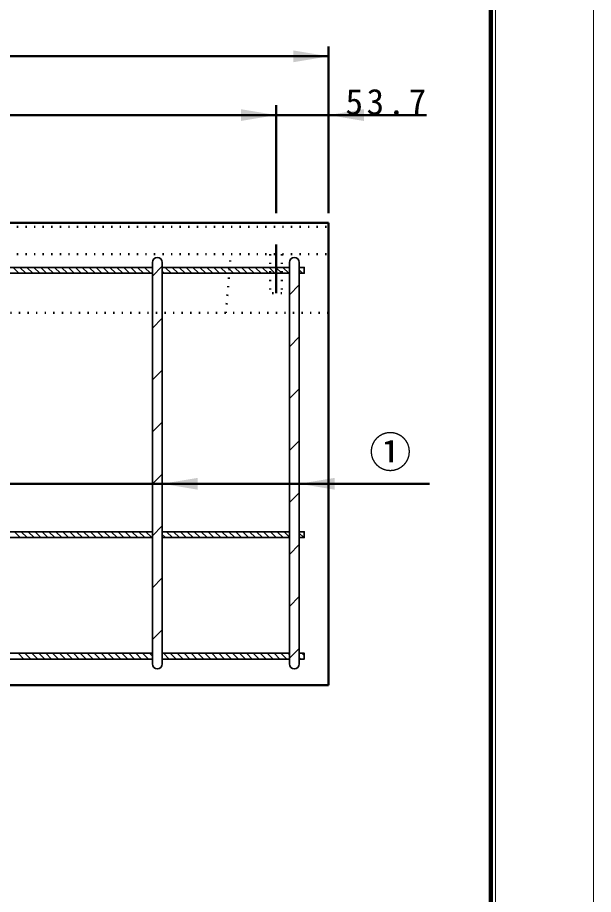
# Model space of a CAD drawing. Units: millimetres, scale not verified. Extents: x -2102 to 2102, y -1485 to 1485.
# Drawn here: x 1514 to 2102, y -590 to 306 of the extents above; entities that cross this region are included whole.
import ezdxf
from ezdxf.enums import TextEntityAlignment as Align

# ---------------------------------------------------------------- set-up
doc = ezdxf.new("R2010")
doc.units = ezdxf.units.MM
doc.header["$LTSCALE"] = 5
doc.linetypes.add('DOTTED', pattern=[1.75, 0.25, -1.5])
doc.linetypes.add('LONG_DASHED_DOTTED', pattern=[15.25, 12, -1.5, 0.25, -1.5])
doc.layers.add('0-0_V-nasSTD', color=7, linetype='Continuous', lineweight=35)
doc.layers.add('0-1_0', color=7, linetype='Continuous', lineweight=50)
doc.styles.add('ＭＳ ゴシック', font='')
doc.styles.get('ＭＳ ゴシック').set_extended_font_data('MS Gothic')

msp = doc.modelspace()

# ---------------------------------------------------------------- linework, layer by layer
at = {"layer": '0-0_V-nasSTD'}
for p, q in [((1651.85, -354.12), (1651.85, 55.88)), ((1661.85, 55.88), (1661.85, -354.12)), ((1791.85, -354.12), (1791.85, 55.88)), ((1801.85, 55.88), (1801.85, -354.12)), ((1446.85, 50.88), (1651.85, 50.88)), ((1446.85, 44.88), (1651.85, 44.88)), ((1509.357, 50.88), (1515.357, 44.88)), ((1516.428, 50.88), (1522.428, 44.88)), ((1523.499, 50.88), (1529.499, 44.88)), ((1530.57, 50.88), (1536.57, 44.88)), ((1537.641, 50.88), (1543.641, 44.88)), ((1544.712, 50.88), (1550.712, 44.88)), ((1551.783, 50.88), (1557.783, 44.88)), ((1558.854, 50.88), (1564.854, 44.88)), ((1565.925, 50.88), (1571.925, 44.88)), ((1572.997, 50.88), (1578.997, 44.88)), ((1580.068, 50.88), (1586.068, 44.88)), ((1587.139, 50.88), (1593.139, 44.88)), ((1594.21, 50.88), (1600.21, 44.88)), ((1601.281, 50.88), (1607.281, 44.88)), ((1608.352, 50.88), (1614.352, 44.88)), ((1615.423, 50.88), (1621.423, 44.88)), ((1622.494, 50.88), (1628.494, 44.88)), ((1629.565, 50.88), (1635.565, 44.88)), ((1636.636, 50.88), (1642.636, 44.88)), ((1643.707, 50.88), (1649.707, 44.88)), ((1650.778, 50.88), (1651.85, 49.808)), ((1651.85, 41.964), (1661.85, 51.964)), ((1661.85, 50.88), (1791.85, 50.88)), ((1661.85, 46.879), (1663.849, 44.88)), ((1661.85, 44.88), (1791.85, 44.88)), ((1664.92, 50.88), (1670.92, 44.88)), ((1671.991, 50.88), (1677.991, 44.88)), ((1679.063, 50.88), (1685.063, 44.88)), ((1686.134, 50.88), (1692.134, 44.88)), ((1693.205, 50.88), (1699.205, 44.88)), ((1700.276, 50.88), (1706.276, 44.88)), ((1707.347, 50.88), (1713.347, 44.88)), ((1714.418, 50.88), (1720.418, 44.88)), ((1721.489, 50.88), (1727.489, 44.88)), ((1728.56, 50.88), (1734.56, 44.88)), ((1735.631, 50.88), (1741.631, 44.88)), ((1742.702, 50.88), (1748.702, 44.88)), ((1749.773, 50.88), (1755.773, 44.88)), ((1756.844, 50.88), (1762.844, 44.88)), ((1763.915, 50.88), (1769.915, 44.88)), ((1770.986, 50.88), (1776.986, 44.88)), ((1778.057, 50.88), (1784.057, 44.88)), ((1785.129, 50.88), (1791.129, 44.88)), ((1801.85, 48.301), (1805.271, 44.88)), ((1806.342, 50.88), (1806.85, 50.372)), ((1791.85, 22.865), (1801.85, 32.865)), ((1651.85, -11.069), (1661.85, -1.069)), ((1791.85, -30.168), (1801.85, -20.168)), ((1651.85, -64.102), (1661.85, -54.102)), ((1791.85, -83.201), (1801.85, -73.201)), ((1651.85, -117.135), (1661.85, -107.135)), ((1791.85, -136.234), (1801.85, -126.234)), ((1651.85, -170.168), (1661.85, -160.168)), ((1791.85, -189.267), (1801.85, -179.267)), ((1651.85, -223.201), (1661.85, -213.201)), ((1446.85, -219.12), (1651.85, -219.12)), ((1510.656, -219.12), (1516.656, -225.12)), ((1517.727, -219.12), (1523.727, -225.12)), ((1524.798, -219.12), (1530.798, -225.12)), ((1531.87, -219.12), (1537.87, -225.12)), ((1538.941, -219.12), (1544.941, -225.12)), ((1546.012, -219.12), (1552.012, -225.12)), ((1553.083, -219.12), (1559.083, -225.12)), ((1560.154, -219.12), (1566.154, -225.12)), ((1567.225, -219.12), (1573.225, -225.12)), ((1574.296, -219.12), (1580.296, -225.12)), ((1581.367, -219.12), (1587.367, -225.12)), ((1588.438, -219.12), (1594.438, -225.12)), ((1595.509, -219.12), (1601.509, -225.12)), ((1602.58, -219.12), (1608.58, -225.12)), ((1609.651, -219.12), (1615.651, -225.12)), ((1616.722, -219.12), (1622.722, -225.12)), ((1623.793, -219.12), (1629.793, -225.12)), ((1630.864, -219.12), (1636.864, -225.12)), ((1637.936, -219.12), (1643.936, -225.12)), ((1645.007, -219.12), (1651.007, -225.12)), ((1661.85, -219.12), (1791.85, -219.12)), ((1661.85, -221.821), (1665.149, -225.12)), ((1666.22, -219.12), (1672.22, -225.12)), ((1673.291, -219.12), (1679.291, -225.12)), ((1680.362, -219.12), (1686.362, -225.12)), ((1687.433, -219.12), (1693.433, -225.12)), ((1694.504, -219.12), (1700.504, -225.12)), ((1701.575, -219.12), (1707.575, -225.12)), ((1708.646, -219.12), (1714.646, -225.12)), ((1715.717, -219.12), (1721.717, -225.12)), ((1722.788, -219.12), (1728.788, -225.12)), ((1729.859, -219.12), (1735.859, -225.12)), ((1736.931, -219.12), (1742.931, -225.12)), ((1744.002, -219.12), (1750.002, -225.12)), ((1751.073, -219.12), (1757.073, -225.12)), ((1758.144, -219.12), (1764.144, -225.12)), ((1765.215, -219.12), (1771.215, -225.12)), ((1772.286, -219.12), (1778.286, -225.12)), ((1779.357, -219.12), (1785.357, -225.12)), ((1786.428, -219.12), (1791.85, -224.542)), ((1801.85, -220.4), (1806.57, -225.12)), ((1446.85, -225.12), (1651.85, -225.12)), ((1661.85, -225.12), (1791.85, -225.12)), ((1791.85, -242.3), (1801.85, -232.3)), ((1651.85, -276.234), (1661.85, -266.234)), ((1791.85, -295.333), (1801.85, -285.333)), ((1651.85, -329.267), (1661.85, -319.267)), ((1791.85, -348.366), (1801.85, -338.366)), ((1446.85, -343.12), (1651.85, -343.12)), ((1446.85, -349.12), (1651.85, -349.12)), ((1514.448, -343.12), (1520.448, -349.12)), ((1521.519, -343.12), (1527.519, -349.12)), ((1528.59, -343.12), (1534.59, -349.12)), ((1535.661, -343.12), (1541.661, -349.12)), ((1542.732, -343.12), (1548.732, -349.12)), ((1549.804, -343.12), (1555.804, -349.12)), ((1556.875, -343.12), (1562.875, -349.12)), ((1563.946, -343.12), (1569.946, -349.12)), ((1571.017, -343.12), (1577.017, -349.12)), ((1578.088, -343.12), (1584.088, -349.12)), ((1585.159, -343.12), (1591.159, -349.12)), ((1592.23, -343.12), (1598.23, -349.12)), ((1599.301, -343.12), (1605.301, -349.12)), ((1606.372, -343.12), (1612.372, -349.12)), ((1613.443, -343.12), (1619.443, -349.12)), ((1620.514, -343.12), (1626.514, -349.12)), ((1627.585, -343.12), (1633.585, -349.12)), ((1634.656, -343.12), (1640.656, -349.12)), ((1641.727, -343.12), (1647.727, -349.12)), ((1648.798, -343.12), (1651.85, -346.171)), ((1661.85, -343.12), (1791.85, -343.12)), ((1661.85, -349.12), (1791.85, -349.12)), ((1662.941, -343.12), (1668.941, -349.12)), ((1670.012, -343.12), (1676.012, -349.12)), ((1677.083, -343.12), (1683.083, -349.12)), ((1684.154, -343.12), (1690.154, -349.12)), ((1691.225, -343.12), (1697.225, -349.12)), ((1698.296, -343.12), (1704.296, -349.12)), ((1705.367, -343.12), (1711.367, -349.12)), ((1712.438, -343.12), (1718.438, -349.12)), ((1719.509, -343.12), (1725.509, -349.12)), ((1726.58, -343.12), (1732.58, -349.12)), ((1733.651, -343.12), (1739.651, -349.12)), ((1740.722, -343.12), (1746.722, -349.12)), ((1747.793, -343.12), (1753.793, -349.12)), ((1754.864, -343.12), (1760.864, -349.12)), ((1761.936, -343.12), (1767.936, -349.12)), ((1769.007, -343.12), (1775.007, -349.12)), ((1776.078, -343.12), (1782.078, -349.12)), ((1783.149, -343.12), (1789.149, -349.12)), ((1790.22, -343.12), (1791.85, -344.75)), ((1801.85, -347.679), (1803.291, -349.12)), ((1804.362, -343.12), (1806.85, -345.608))]:
    msp.add_line(p, q, dxfattribs=at)
at = {"layer": '0-0_V-nasSTD', "lineweight": 50}
msp.add_line((1934.85, -170.128), (1226.85, -170.128), dxfattribs=at)
at = {"layer": '0-0_V-nasSTD', "lineweight": 18}
for points in [[(-2102.5, -1485), (-2102.5, 1485), (2102.5, 1485), (2102.5, -1485)], [(-2002.5, -1385), (-2002.5, 1385), (2002.5, 1385), (2002.5, -1385)]]:
    msp.add_lwpolyline(points, close=True, dxfattribs=at)
at = {"layer": '0-0_V-nasSTD', "lineweight": 100}
msp.add_lwpolyline([(1997.5, -1380), (1997.5, 1380), (-1997.5, 1380)], dxfattribs=at)
at = {"layer": '0-0_V-nasSTD'}
for points in [[(1801.85, 50.88), (1806.85, 50.88), (1806.85, 44.88), (1801.85, 44.88)], [(1801.85, -219.12), (1806.85, -219.12), (1806.85, -225.12), (1801.85, -225.12)], [(1801.85, -343.12), (1806.85, -343.12), (1806.85, -349.12), (1801.85, -349.12)]]:
    msp.add_lwpolyline(points, dxfattribs=at)
for centre, start, end in [((1656.85, 55.88), 0, 180), ((1796.85, 55.88), 0, 180), ((1656.85, -354.12), 180, 0), ((1796.85, -354.12), 180, 0)]:
    msp.add_arc(centre, 5, start, end, dxfattribs=at)
for points in [[(1795.85, 260.38), (1795.85, 272.38), (1831.85, 266.38)], [(1742.15, 200.38), (1742.15, 212.38), (1778.15, 206.38)], [(1831.85, 206.38), (1867.85, 200.38), (1867.85, 212.38)], [(1661.85, -170.128), (1697.85, -176.128), (1697.85, -164.128)], [(1801.85, -170.128), (1837.85, -176.128), (1837.85, -164.128)]]:
    msp.add_solid(points, dxfattribs=at)
at = {"layer": '0-1_0'}
for p, q in [((1831.85, 106.38), (1831.85, 276.38)), ((-168.15, 266.38), (1831.85, 266.38)), ((1778.15, 106.38), (1778.15, 216.38)), ((1147.05, 206.38), (1778.15, 206.38)), ((1778.15, 206.38), (1831.85, 206.38)), ((1831.85, 206.38), (1931.85, 206.38)), ((1093.35, 96.38), (1831.85, 96.38)), ((1831.85, 96.38), (1831.85, -375.62)), ((-168.15, -375.62), (1831.85, -375.62))]:
    msp.add_line(p, q, dxfattribs=at)
at = {"layer": '0-1_0', "linetype": 'DOTTED'}
for p, q in [((1093.35, 92.38), (1831.85, 92.38)), ((1093.35, 64.38), (1831.85, 64.38)), ((1726.85, 4.38), (1731.85, 64.38)), ((1772.15, 64.38), (1772.15, 24.38)), ((1784.15, 64.38), (1784.15, 24.38)), ((1784.15, 24.38), (1772.15, 24.38)), ((1086.651, 4.38), (1831.85, 4.38))]:
    msp.add_line(p, q, dxfattribs=at)
at = {"layer": '0-1_0', "linetype": 'LONG_DASHED_DOTTED'}
msp.add_line((1778.15, 74.38), (1778.15, 24.38), dxfattribs=at)

# ---------------------------------------------------------------- texts
at = {"layer": '0-0_V-nasSTD', "style": 'ＭＳ ゴシック'}
msp.add_text('①', height=31.67, dxfattribs=at).set_placement((1873.25, -163.128), align=Align.BOTTOM_LEFT)
at = {"layer": '0-0_V-nasSTD', "insert": (1849.05, 206.38), "char_height": 26.39, "attachment_point": 7, "style": 'ＭＳ ゴシック'}
msp.add_mtext('\\T1.2;53.7', dxfattribs=at)

doc.saveas('drawing.dxf')
